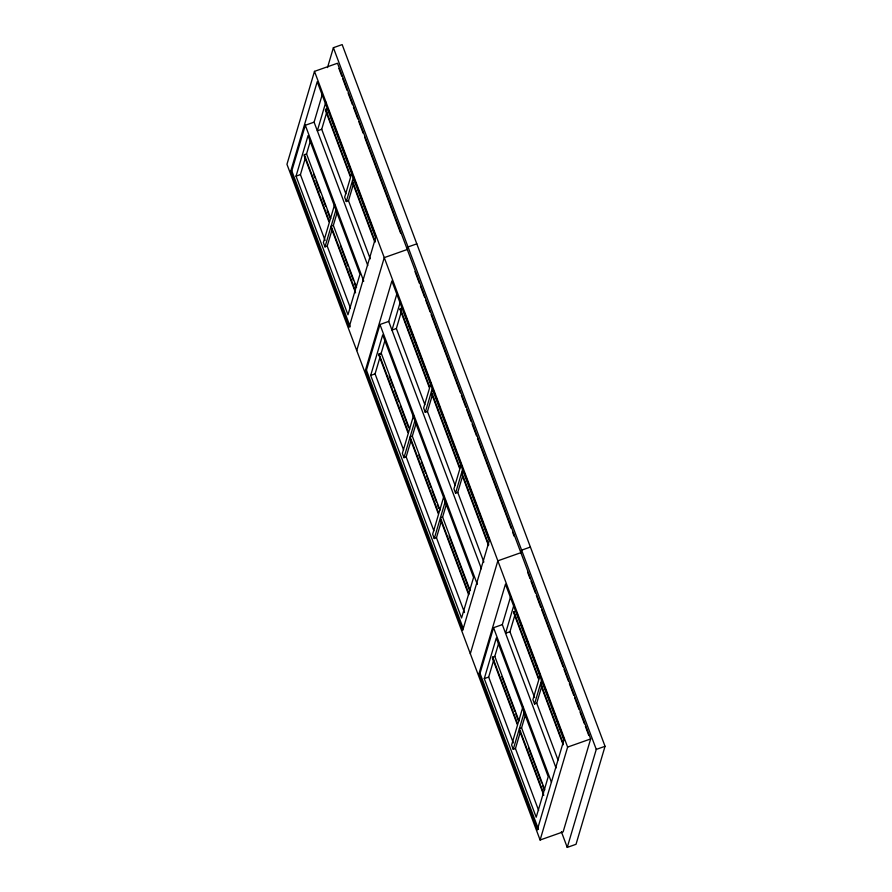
<?xml version="1.0" encoding="UTF-8"?>
<svg xmlns="http://www.w3.org/2000/svg" width="892" height="892" viewBox="0 0 892 892"><rect width="100%" height="100%" fill="white"/><g stroke="black" fill="none" stroke-linecap="round" stroke-linejoin="round"><path stroke-width="1.34" d="M314.486 71.371L286.956 164.295L540.106 840.008L563.131 831.868L590.66 738.944L337.51 63.232L314.486 71.371L567.624 747.083L540.106 840.008M290.703 171.275L317.229 81.718L375.643 237.651L349.118 327.208L290.703 171.275L291.796 170.885L305.309 125.259L314.084 122.159L322.358 94.206M327.509 67.569L333.385 47.7L342.16 44.6L605.044 746.303L576.02 844.3L567.245 847.4L561.391 831.768M296.044 176.17L308.052 135.617L359.978 274.223L347.969 314.776L296.044 176.17L300.426 174.62L305.521 157.416M310.483 140.68L306.558 153.915L304.362 154.695L304.116 155.542L329.271 222.677L323.383 242.535L325.011 246.861L327.208 246.08L332.303 228.876M325.848 102.045L317.329 130.823L321.711 129.273L326.807 112.069M327.843 108.579L325.647 109.348L325.402 110.195L350.556 177.341L344.669 197.188L346.297 201.525L348.493 200.745L353.589 183.54M334.612 204.625L329.516 221.829L304.362 154.695M325.011 246.861L330.887 227.003L355.562 292.855M355.328 290.714L331.144 226.167L336.239 208.962M356.555 287.358L333.34 225.386L337.254 212.151M351.983 172.524L350.801 176.493L325.647 109.348M346.297 201.525L352.173 181.667L374.908 242.345M375.164 241.509L352.429 180.82L353.6 176.85M356.733 350.556L384.262 257.621L407.287 249.481L408.034 246.95L416.809 243.85M365.341 370.514L391.867 280.969L489.24 540.864L462.714 630.41L365.341 370.514L366.445 370.135L379.959 324.51L388.722 321.41L397.007 293.457M370.693 375.421L382.701 334.868L473.574 577.425L461.565 617.978L370.693 375.421L375.075 373.86L380.17 356.655M411.279 439.678L406.172 456.882L403.987 457.663L402.359 453.326L408.246 433.479L378.765 354.782L379.011 353.946L381.207 353.165L385.121 339.93M400.497 301.295L391.978 330.073L396.36 328.524L401.456 311.319M432.553 394.342L427.458 411.547L425.272 412.316L423.644 407.99L429.531 388.132L400.051 309.446L400.296 308.599L402.493 307.829M413.587 415.427L408.491 432.631L379.011 353.946M403.987 457.663L409.863 437.805L438.529 514.327L432.653 534.185L434.27 538.512L436.467 537.742L441.562 520.538M443.882 496.275L438.786 513.491L410.119 436.957L415.215 419.753M440.001 510.113L412.305 436.188L416.23 422.953M430.959 383.315L429.777 387.295L400.296 308.599M425.272 412.316L431.148 392.469L459.815 468.991L453.939 488.838L455.556 493.176L457.752 492.395L462.457 476.518M461.242 464.175L460.071 468.144L431.405 391.621L432.185 388.979M434.27 538.512L440.157 518.665L468.668 594.774M468.924 593.927L440.403 517.817L445.498 500.613M470.151 590.571L442.599 517.037L446.524 503.802M455.556 493.176L461.443 473.317L488.504 545.558M488.749 544.711L461.688 472.481L462.87 468.501M470.318 653.758L497.847 560.823L520.872 552.683L521.63 550.152L530.405 547.052M537.352 829.66L478.937 673.728L505.463 584.171L563.878 740.104L537.352 829.66L538.456 829.27L480.03 673.337L493.544 627.712L502.319 624.612L510.603 596.659M484.278 678.622L496.287 638.07L548.223 776.676L536.203 817.228L484.278 678.622L488.671 677.073L493.767 659.868M498.717 643.132L494.792 656.367L492.607 657.148L492.351 657.995L517.505 725.129L511.629 744.987L513.246 749.313L515.442 748.544L520.538 731.328M514.093 604.497L505.563 633.275L509.956 631.726L515.052 614.521M516.078 611.031L513.892 611.801L513.636 612.648L538.79 679.793L532.914 699.64L534.531 703.978L536.728 703.197L541.823 685.993M522.857 707.077L517.761 724.282L492.607 657.148M513.246 749.313L519.133 729.466L543.797 795.307M543.562 793.178L519.378 728.619L524.474 711.415M544.789 789.81L521.575 727.839L525.488 714.603M540.217 674.976L539.047 678.946L513.892 611.801M534.531 703.978L540.418 684.119L563.153 744.798M563.398 743.961L540.663 683.272L541.845 679.303M567.245 847.4L596.269 749.403L333.385 47.7M352.429 180.82L354.615 180.05L356.555 185.213M331.144 226.167L333.34 225.386M400.051 309.446L402.236 308.677M378.765 354.782L380.951 354.012M431.405 391.621L433.59 390.852L435.051 394.732M410.119 436.957L412.305 436.188M461.688 472.481L463.885 471.701L477.9 509.109M440.403 517.817L442.599 517.037M478.937 673.728L480.03 673.337M540.663 683.272L542.86 682.503M519.378 728.619L521.575 727.839M567.624 747.083L590.66 738.944M596.269 749.403L605.044 746.303M338.882 68.405L341.792 76.177M342.762 78.775L347.133 90.438M348.103 93.036L352.474 104.699M353.444 107.285L357.815 118.948M358.785 121.546L363.155 133.209M364.616 137.1L400.541 233.002M414.992 271.569L419.385 283.299M420.366 285.908L424.759 297.638M425.74 300.247L430.134 311.977M431.104 314.586L460.417 392.803M461.387 395.412L465.78 407.142M466.761 409.751L471.154 421.481M472.136 424.09L476.529 435.82M477.51 438.429L511.205 528.387M512.666 532.301L514.138 536.203M527.607 572.151L530.026 578.64M531.008 581.227L535.367 592.89M536.348 595.488L540.708 607.151M541.689 609.738L563.053 666.77M564.023 669.357L568.394 681.02M569.364 683.618L573.734 695.281M574.704 697.867L579.075 709.53M580.045 712.128L584.416 723.791M585.386 726.378L588.787 735.454M328.323 109.872L329.784 113.741M330.742 116.328L352.028 173.137M357.525 187.799L361.873 199.418M362.843 201.993L375.9 236.859M403.942 311.698L408.291 323.305M409.261 325.881L431.483 385.221M436.021 397.33L440.392 409.004M441.373 411.602L445.744 423.276M446.714 425.863L451.084 437.537M452.054 440.135L456.425 451.809M457.406 454.396L461.777 466.07M478.87 511.696L483.219 523.303M484.178 525.879L489.496 540.073M516.568 612.325L518.497 617.487M519.947 621.356L523.336 630.399M525.277 635.561L529.625 647.179M530.595 649.766L534.944 661.385M535.914 663.971L540.262 675.59M543.34 683.796L550.598 703.164M552.048 707.033L556.396 718.651M557.366 721.238L561.726 732.856M562.685 735.432L564.145 739.312M321.711 129.273L345.895 193.832M348.493 200.745L370.258 258.847M396.36 328.524L424.871 404.633M427.458 411.547L455.154 485.471M457.752 492.395L483.854 562.06M509.956 631.726L534.62 697.577M536.728 703.197L558.013 760.006M314.084 122.159L367.794 265.548M388.722 321.41L481.379 568.728M502.319 624.612L556.039 768.001M305.309 125.259L363.724 281.192M379.959 324.51L477.32 584.405M493.544 627.712L551.479 782.351M306.558 153.915L330.742 218.473M381.207 353.165L409.718 429.275M494.792 656.367L518.988 720.926M313.56 174.13L315.021 177.999M315.98 180.585L320.339 192.204M322.268 197.366L325.658 206.409M327.108 210.278L330.007 218.027M340.343 245.601L348.081 266.262M349.051 268.838L353.399 280.456M354.369 283.043L355.819 286.912M389.168 375.945L393.517 387.552M394.487 390.127L398.835 401.746M400.285 405.615L408.503 427.536M418.861 455.188L420.322 459.079M421.292 461.677L425.662 473.351M426.632 475.938L431.003 487.612M431.984 490.21L436.355 501.884M437.325 504.482L438.786 508.362M449.111 535.947L469.415 590.125M501.806 676.582L514.862 711.448M515.832 714.024L518.252 720.48M528.577 748.053L541.634 782.908M542.604 785.495L544.053 789.364M300.426 174.62L325.101 240.461M327.208 246.08L350.422 308.063M375.075 373.86L403.585 449.969M406.172 456.882L433.869 530.818M436.467 537.742L464.498 612.559M488.671 677.073L513.335 742.913M515.442 748.544L538.657 810.516M291.796 170.885L350.21 326.818M366.445 370.135L463.316 628.726"/></g></svg>
